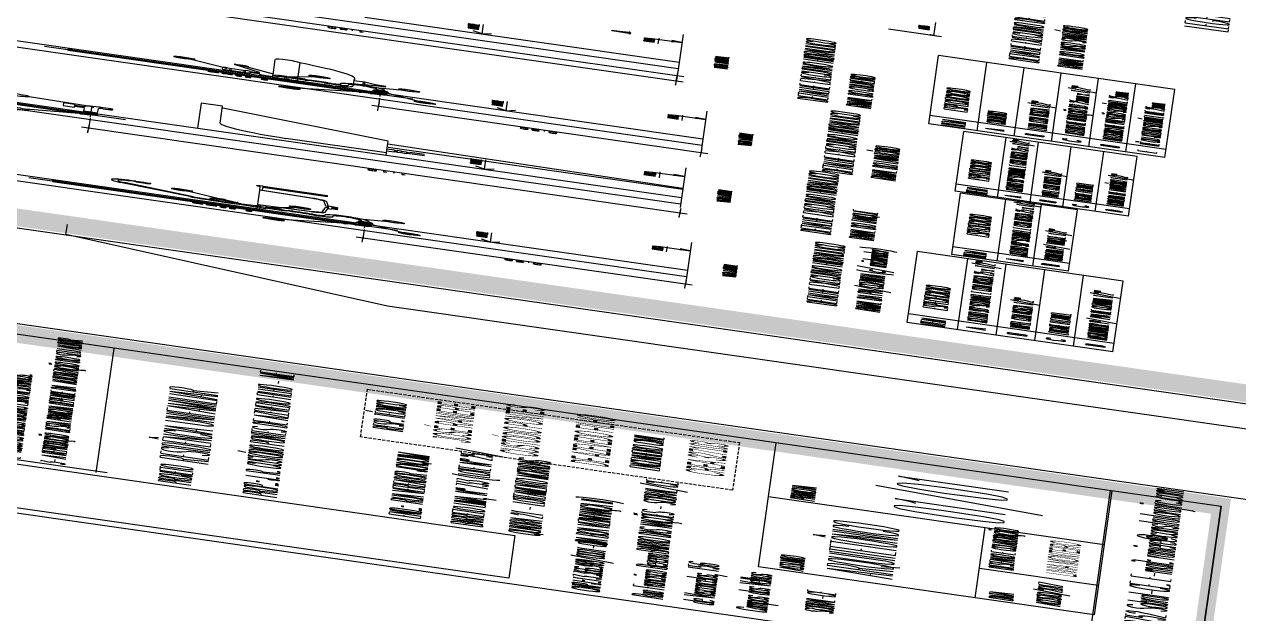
# Model space of a CAD drawing. Header units: millimetres. Extents: x -361192058 to 101130107379, y -14071650034 to 19218552450.
# Drawn here: x -133698.2 to -133286.4, y 41497 to 41696.7 of the extents above; entities that cross this region are included whole.
import ezdxf
from ezdxf.enums import TextEntityAlignment as Align

# ---------------------------------------------------------------- set-up
doc = ezdxf.new("R2010")
doc.units = ezdxf.units.MM
doc.header["$LTSCALE"] = 0.5
doc.linetypes.add('CENTER2', pattern=[28.575, 19.05, -3.175, 3.175, -3.175])
doc.linetypes.add('HIDDEN2', pattern=[0.1875, 0.125, -0.0625])
for name, color, linetype in [('01', 1, 'Continuous'), ('02', 2, 'Continuous'), ('14-04-Texto-04', 3, 'Continuous'), ('CERAMICA', 8, 'Continuous'), ('CERC02', 3, 'Continuous'), ('DETALLHES_HIDRAULICO', 4, 'Continuous'), ('parede', 2, 'Continuous'), ('TEXT', 2, 'Continuous'), ('TEXTO', 3, 'Continuous'), ('TEXTO2', 3, 'Continuous'), ('TXT_0', 7, 'Continuous'), ('TXT_1', 3, 'Continuous'), ('TXT_2', 6, 'Continuous')]:
    doc.layers.add(name, color=color, linetype=linetype)
doc.styles.add('ADITIVOCAD', font='ROMANS.shx')
doc.styles.add('ROMAND', font='romand', dxfattribs={"height": 0.3})
doc.styles.add('ROMANS', font='romans', dxfattribs={"height": 0.1})
doc.styles.add('SANSSERIF', font='sas_____.pfb', dxfattribs={"height": 1})
doc.styles.get("Standard").update_dxf_attribs({"font": 'txt.shx', "height": 0.12})
picture_1 = doc.add_image_def('image1.jpg', size_in_pixel=(700, 700))

# ---------------------------------------------------------------- blocks, each defined once
blk = doc.blocks.new('_ARCHTICK')
at = {"color": 0, "linetype": 'ByBlock', "const_width": 0.15}
blk.add_lwpolyline([(-0.5, -0.5), (0.5, 0.5)], dxfattribs=at)
blk = doc.blocks.new('APROVADO QUADRA 21.2 MBVII')
at = {"layer": '01', "lineweight": 18}
for p, q in [((4250.3897, 2404.1611), (4250.3897, 2404.188)), ((4250.3897, 2404.188), (4250.4435, 2404.188)), ((4250.4435, 2404.188), (4250.4435, 2404.1611)), ((4250.3628, 2404.0904), (4250.3897, 2404.1611)), ((4250.3897, 2404.1611), (4250.4435, 2404.1611)), ((4250.4435, 2404.1611), (4250.4704, 2404.0904)), ((4250.4704, 2404.0904), (4250.3628, 2404.0904)), ((4250.3628, 2404.0904), (4250.3628, 2404.0861)), ((4250.4704, 2404.0861), (4250.4704, 2404.0904))]:
    blk.add_line(p, q, dxfattribs=at)
blk.add_arc((4250.4166, 2404.3345), 0.2542, 257.77607, 282.22393, dxfattribs=at)
at = {"layer": '02', "lineweight": 18}
for p, q in [((4221.9158, 2427.923), (4221.9158, 2400.3622)), ((4208.7908, 2420.925), (4208.7908, 2400.3622)), ((4221.9158, 2400.3622), (4205.4224, 2400.3622))]:
    blk.add_line(p, q, dxfattribs=at)
at = {"layer": '02', "color": 0, "lineweight": 18}
for p in [(4221.9158, 2420.925), (4208.7908, 2400.3622)]:
    blk.add_line(p, (4221.9158, 2400.3622), dxfattribs=at)
at = {"layer": '02', "lineweight": 18}
for points in [[(4161.4658, 2399.6122), (4222.6658, 2399.6122), (4222.6658, 2444.1622), (4161.4658, 2444.1622)], [(4229.7208, 2385.7337), (4290.9208, 2385.7337), (4290.9208, 2430.2837), (4229.7208, 2430.2837)]]:
    blk.add_lwpolyline(points, close=True, dxfattribs=at)
at = {"layer": '02', "lineweight": 18, "const_width": 0.1}
for points in [[(4162.2158, 2400.3622), (4221.9158, 2400.3622), (4221.9158, 2443.4122), (4162.2158, 2443.4122)], [(4230.4708, 2386.4837), (4290.1708, 2386.4837), (4290.1708, 2429.5337), (4230.4708, 2429.5337)]]:
    blk.add_lwpolyline(points, close=True, dxfattribs=at)
at = {"layer": '02', "lineweight": 18}
blk.add_lwpolyline([(4229.7208, 2385.7337), (4227.8458, 2385.7337), (4227.8458, 2405.2337), (4229.7208, 2407.1087), (4230.4708, 2407.1087)], dxfattribs=at)
at = {"layer": '02', "color": 4, "linetype": 'HIDDEN2', "lineweight": 18}
blk.add_lwpolyline([(4217.9683, 2405.2804), (4221.5335, 2405.2804), (4221.5335, 2403.1351), (4217.9683, 2403.1351)], close=True, dxfattribs=at)
at = {"layer": '14-04-Texto-04', "lineweight": 18}
blk.add_line((4217.8959, 2402.9265), (4217.8959, 2400.9924), dxfattribs=at)
at = {"layer": 'CERAMICA', "lineweight": 18}
for p, q in [((4212.6974, 2407.9917), (4212.6974, 2406.6836)), ((4212.5938, 2406.745), (4221.8736, 2406.745)), ((4214.8257, 2400.9924), (4214.8257, 2401.6773))]:
    blk.add_line(p, q, dxfattribs=at)
at = {"layer": 'CERC02', "lineweight": 18}
for p, q in [((4212.6311, 2402.9265), (4221.9109, 2402.9265)), ((4212.6311, 2400.9924), (4212.6311, 2402.9265)), ((4212.6311, 2401.6773), (4217.8959, 2401.6773)), ((4208.7908, 2400.9997), (4221.9158, 2400.9997)), ((4221.9109, 2400.9924), (4212.6311, 2400.9924))]:
    blk.add_line(p, q, dxfattribs=at)
at = {"layer": 'DETALLHES_HIDRAULICO', "lineweight": 18}
for p, q in [((4238.7447, 2408.0287), (4238.7447, 2407.1954)), ((4238.8271, 2408.0287), (4238.8271, 2407.1954)), ((4243.2654, 2407.2322), (4243.2654, 2405.567)), ((4243.3429, 2407.2322), (4243.3429, 2405.567)), ((4233.4694, 2407.2139), (4233.4694, 2405.5487)), ((4233.547, 2407.2139), (4233.547, 2405.5487)), ((4239.2876, 2407.1067), (4239.2876, 2407.1634)), ((4238.8372, 2407.1085), (4238.9135, 2407.1085)), ((4238.9341, 2407.1027), (4238.9135, 2407.1027)), ((4238.9232, 2407.032), (4238.9135, 2407.1027)), ((4238.9288, 2407.032), (4238.9191, 2407.1027)), ((4238.9341, 2407.032), (4238.9245, 2407.1027)), ((4238.9341, 2407.032), (4238.9341, 2407.1027)), ((4238.9345, 2407.1027), (4238.9458, 2407.1067)), ((4238.9458, 2407.0276), (4238.9458, 2407.1067)), ((4238.8372, 2407.0253), (4238.9135, 2407.0253)), ((4238.9341, 2407.032), (4238.9135, 2407.032)), ((4238.9458, 2407.0276), (4238.9341, 2407.032)), ((4233.8059, 2406.44), (4234.1167, 2406.8419)), ((4233.8354, 2406.4178), (4234.1461, 2406.8197)), ((4234.3295, 2406.7571), (4234.3295, 2406.7118)), ((4234.3667, 2406.7565), (4234.3667, 2406.7118)), ((4234.3232, 2406.7118), (4234.3232, 2406.7025)), ((4234.3729, 2406.7118), (4234.3232, 2406.7118)), ((4234.3729, 2406.7025), (4234.3232, 2406.7025)), ((4234.3729, 2406.6932), (4234.3232, 2406.6932)), ((4234.3232, 2406.6932), (4234.3232, 2406.6715)), ((4234.3729, 2406.6715), (4234.3232, 2406.6715)), ((4234.3295, 2406.7025), (4234.3295, 2406.6932)), ((4234.3667, 2406.7025), (4234.3667, 2406.6932)), ((4234.3729, 2406.7118), (4234.3729, 2406.7025)), ((4234.3729, 2406.6932), (4234.3729, 2406.6715)), ((4243.4832, 2406.3299), (4243.4832, 2406.2245)), ((4243.5111, 2406.3578), (4243.6103, 2406.3578)), ((4243.6382, 2406.3299), (4243.6382, 2406.2245)), ((4233.769, 2406.2619), (4233.7597, 2406.2308)), ((4233.769, 2406.3179), (4233.769, 2406.2619)), ((4233.7971, 2406.2619), (4233.769, 2406.2619)), ((4233.7886, 2406.2534), (4233.8578, 2406.3225)), ((4233.8062, 2406.3185), (4233.8062, 2406.271)), ((4233.8205, 2406.1996), (4233.9116, 2406.2907)), ((4233.8538, 2406.1663), (4233.9449, 2406.2574)), ((4233.9124, 2406.2898), (4233.8797, 2406.3225)), ((4233.9124, 2406.2898), (4233.9449, 2406.2574)), ((4243.4832, 2406.3152), (4243.6382, 2406.3152)), ((4243.4832, 2406.3076), (4243.6382, 2406.3076)), ((4243.6413, 2406.1465), (4243.9664, 2406.2938)), ((4244.0004, 2406.2641), (4243.6762, 2406.0676)), ((4243.9861, 2406.2877), (4244.0004, 2406.2641)), ((4243.9893, 2406.2574), (4244.0026, 2406.2354)), ((4233.7597, 2406.2308), (4233.7597, 2406.1541)), ((4233.7893, 2406.2308), (4233.7597, 2406.2308)), ((4233.7778, 2406.1979), (4233.7965, 2406.2166)), ((4233.7886, 2406.2315), (4233.8205, 2406.1996)), ((4233.8404, 2406.1728), (4233.7965, 2406.2166)), ((4233.9449, 2406.2355), (4233.8757, 2406.1663)), ((4243.4832, 2406.2329), (4243.6382, 2406.2329)), ((4243.4832, 2406.2253), (4243.6382, 2406.2253)), ((4243.5111, 2406.1966), (4243.6103, 2406.1966)), ((4243.5304, 2406.1451), (4243.5304, 2406.1951)), ((4243.5933, 2406.1451), (4243.5933, 2406.1972)), ((4243.9513, 2406.2344), (4243.9646, 2406.2123)), ((4244.0026, 2406.2354), (4243.9646, 2406.2123)), ((4233.7597, 2406.1541), (4233.7597, 2406.0915)), ((4233.8217, 2406.1412), (4233.8217, 2406.0915)), ((4233.8308, 2406.1632), (4233.8404, 2406.1728)), ((4243.4832, 2406.1172), (4243.4832, 2406.0676)), ((4243.5111, 2406.1451), (4243.6349, 2406.1451)), ((4233.6223, 2406.0493), (4233.7478, 2406.0493)), ((4233.7597, 2406.0915), (4233.7287, 2406.0604)), ((4233.7287, 2406.0604), (4233.8527, 2406.0604)), ((4233.7287, 2406.0604), (4233.7287, 2406.0493)), ((4233.7478, 2406.0338), (4233.7478, 2406.0493)), ((4233.7534, 2406.0279), (4233.7534, 2406.0604)), ((4233.7534, 2406.0486), (4233.8198, 2406.0577)), ((4233.7534, 2406.0422), (4233.8198, 2406.0513)), ((4233.7597, 2406.0915), (4233.8217, 2406.0915)), ((4233.8198, 2406.0279), (4233.8198, 2406.0604)), ((4233.8217, 2406.0915), (4233.8527, 2406.0604)), ((4233.8253, 2406.0338), (4233.8253, 2406.0493)), ((4233.8253, 2406.0493), (4233.959, 2406.0493)), ((4233.8527, 2406.0604), (4233.8527, 2406.0493)), ((4233.959, 2406.0493), (4234.9916, 2406.0493)), ((4234.9916, 2406.0493), (4235.2818, 2406.0493)), ((4235.3123, 2406.071), (4235.2818, 2406.0493)), ((4235.3123, 2406.071), (4235.3283, 2406.071)), ((4235.3283, 2406.0338), (4235.3283, 2406.071)), ((4243.4183, 2405.7241), (4243.4183, 2406.0676)), ((4243.4183, 2406.0676), (4243.4183, 2405.7241)), ((4243.4183, 2406.0676), (4244.76, 2406.0676)), ((4243.4518, 2406.0676), (4243.6405, 2406.0676)), ((4243.5493, 2406.0676), (4243.5183, 2406.0366)), ((4243.5493, 2406.0676), (4243.6158, 2406.0676)), ((4243.6158, 2406.0676), (4243.6468, 2406.0366)), ((4233.6223, 2406.0338), (4233.7478, 2406.0338)), ((4233.7383, 2406.0278), (4233.8344, 2406.0278)), ((4233.7383, 2406.0278), (4233.7383, 2406.001)), ((4233.7383, 2406.001), (4233.8344, 2406.001)), ((4233.746, 2405.9093), (4233.746, 2405.9776)), ((4233.746, 2405.9776), (4233.8267, 2405.9776)), ((4233.7534, 2406.0358), (4233.8198, 2406.0449)), ((4233.7534, 2406.0289), (4233.8198, 2406.0379)), ((4233.7534, 2405.9776), (4233.7534, 2406.001)), ((4233.7534, 2405.992), (4233.8198, 2406.001)), ((4233.7534, 2405.9856), (4233.8198, 2405.9946)), ((4233.7534, 2405.9786), (4233.8198, 2405.9877)), ((4233.7616, 2405.9093), (4233.7616, 2405.9776)), ((4233.7771, 2405.9093), (4233.7771, 2405.9776)), ((4233.7926, 2405.9093), (4233.7926, 2405.9776)), ((4233.8081, 2405.9093), (4233.8081, 2405.9776)), ((4233.8198, 2405.9776), (4233.8198, 2406.001)), ((4233.8253, 2406.0338), (4233.9348, 2406.0338)), ((4233.8267, 2405.9093), (4233.8267, 2405.9776)), ((4233.8344, 2406.0278), (4233.8344, 2406.001)), ((4235.0158, 2406.0338), (4235.3283, 2406.0338)), ((4235.2662, 2406.0338), (4235.2662, 2405.6616)), ((4235.3283, 2406.0338), (4235.3283, 2405.6616)), ((4243.5183, 2406.0366), (4243.6468, 2406.0366)), ((4243.5342, 2406.0019), (4243.5342, 2405.9752)), ((4243.5342, 2406.0019), (4243.6304, 2406.0019)), ((4243.5493, 2406.002), (4243.5493, 2406.0366)), ((4243.5493, 2406.0227), (4243.6158, 2406.0318)), ((4243.5493, 2406.0163), (4243.6158, 2406.0254)), ((4243.5493, 2406.0099), (4243.6158, 2406.019)), ((4243.5493, 2406.003), (4243.6158, 2406.0121)), ((4243.6158, 2406.002), (4243.6158, 2406.0366)), ((4243.6304, 2406.0019), (4243.6304, 2405.9752)), ((4233.746, 2405.9093), (4233.7655, 2405.883)), ((4233.746, 2405.9093), (4233.8267, 2405.9093)), ((4233.8267, 2405.9093), (4233.8072, 2405.883)), ((4239.0775, 2405.3628), (4239.0775, 2405.9441)), ((4244.76, 2405.9262), (4243.4183, 2405.9262)), ((4243.5342, 2405.9752), (4243.6304, 2405.9752)), ((4243.542, 2405.9518), (4243.6226, 2405.9518)), ((4243.542, 2405.8834), (4243.542, 2405.9518)), ((4243.5493, 2405.9661), (4243.6158, 2405.9752)), ((4243.5493, 2405.9518), (4243.5493, 2405.9752)), ((4243.5493, 2405.9597), (4243.6158, 2405.9688)), ((4243.5493, 2405.9528), (4243.6158, 2405.9618)), ((4243.5575, 2405.8834), (4243.5575, 2405.9518)), ((4243.573, 2405.8834), (4243.573, 2405.9518)), ((4243.5886, 2405.8834), (4243.5886, 2405.9518)), ((4243.6041, 2405.8834), (4243.6041, 2405.9518)), ((4243.6158, 2405.9518), (4243.6158, 2405.9752)), ((4243.6226, 2405.8834), (4243.6226, 2405.9518)), ((4233.7655, 2405.883), (4233.8072, 2405.883)), ((4243.542, 2405.8834), (4243.6226, 2405.8834)), ((4243.542, 2405.8834), (4243.5614, 2405.8571)), ((4243.5614, 2405.8571), (4243.6032, 2405.8571)), ((4243.6226, 2405.8834), (4243.6032, 2405.8571)), ((4234.3738, 2405.6476), (4234.3738, 2405.6286)), ((4234.5751, 2405.6476), (4234.3738, 2405.6476)), ((4234.4299, 2405.6476), (4234.4299, 2405.6631)), ((4234.5199, 2405.6476), (4234.5199, 2405.6631)), ((4234.5751, 2405.6476), (4234.5751, 2405.6286)), ((4235.2662, 2405.6616), (4235.3283, 2405.6616)), ((4234.391, 2405.6286), (4234.3738, 2405.6286)), ((4234.5579, 2405.6286), (4234.391, 2405.6286)), ((4234.391, 2405.5962), (4234.391, 2405.6286)), ((4234.5579, 2405.5962), (4234.391, 2405.5962)), ((4234.443, 2405.5962), (4234.443, 2405.6286)), ((4234.5059, 2405.5962), (4234.5059, 2405.6286)), ((4234.5579, 2405.6286), (4234.5579, 2405.5962)), ((4234.5579, 2405.6286), (4234.5751, 2405.6286)), ((4244.0904, 2405.6069), (4243.6507, 2405.6069)), ((4243.82, 2405.6069), (4243.82, 2405.5435)), ((4244.0435, 2405.6069), (4244.0435, 2405.5435)), ((4243.4466, 2405.4945), (4243.4722, 2405.4945)), ((4243.4466, 2405.3983), (4243.4466, 2405.4945)), ((4243.4722, 2405.3983), (4243.4722, 2405.4945)), ((4244.0435, 2405.5528), (4243.82, 2405.5528)), ((4244.0435, 2405.5435), (4243.82, 2405.5435)), ((4243.882, 2405.4812), (4243.82, 2405.5435)), ((4244.0093, 2405.5435), (4243.8542, 2405.5435)), ((4244.0435, 2405.5435), (4243.9815, 2405.4812)), ((4233.5565, 2405.467), (4233.6282, 2405.467)), ((4233.6516, 2405.4615), (4233.6282, 2405.4615)), ((4233.6373, 2405.395), (4233.6282, 2405.4615)), ((4233.6437, 2405.395), (4233.6346, 2405.4615)), ((4233.6506, 2405.395), (4233.6416, 2405.4615)), ((4233.6506, 2405.38), (4233.6506, 2405.4761)), ((4233.6506, 2405.4761), (4233.6763, 2405.4761)), ((4233.6763, 2405.38), (4233.6763, 2405.4761)), ((4233.6997, 2405.4615), (4233.6763, 2405.4615)), ((4233.6854, 2405.395), (4233.6763, 2405.4615)), ((4233.6918, 2405.395), (4233.6827, 2405.4615)), ((4233.6987, 2405.395), (4233.6896, 2405.4615)), ((4233.6997, 2405.3877), (4233.6997, 2405.4684)), ((4233.7653, 2405.4684), (4233.6997, 2405.4684)), ((4233.7653, 2405.4498), (4233.6997, 2405.4498)), ((4233.7653, 2405.4343), (4233.6997, 2405.4343)), ((4233.7653, 2405.3877), (4233.7653, 2405.4684)), ((4233.7653, 2405.4684), (4233.7916, 2405.4489)), ((4233.7916, 2405.4072), (4233.7916, 2405.4489)), ((4243.3524, 2405.4854), (4243.4241, 2405.4854)), ((4243.4332, 2405.4134), (4243.4242, 2405.4799)), ((4243.4476, 2405.4799), (4243.4242, 2405.4799)), ((4243.4396, 2405.4134), (4243.4305, 2405.4799)), ((4243.4465, 2405.4134), (4243.4375, 2405.4799)), ((4243.4813, 2405.4134), (4243.4722, 2405.4799)), ((4243.4956, 2405.4799), (4243.4722, 2405.4799)), ((4243.4877, 2405.4134), (4243.4786, 2405.4799)), ((4243.4946, 2405.4134), (4243.4856, 2405.4799)), ((4243.5612, 2405.4867), (4243.4956, 2405.4867)), ((4243.4956, 2405.4061), (4243.4956, 2405.4867)), ((4243.5612, 2405.4682), (4243.4956, 2405.4682)), ((4243.5612, 2405.4526), (4243.4956, 2405.4526)), ((4243.5612, 2405.4371), (4243.4956, 2405.4371)), ((4243.5612, 2405.4216), (4243.4956, 2405.4216)), ((4243.5612, 2405.4867), (4243.5875, 2405.4673)), ((4243.5612, 2405.4061), (4243.5612, 2405.4867)), ((4243.5612, 2405.4061), (4243.5875, 2405.4255)), ((4243.5875, 2405.4255), (4243.5875, 2405.4673)), ((4243.9815, 2405.4812), (4243.882, 2405.4812)), ((4243.9007, 2405.4812), (4243.9007, 2405.4203)), ((4243.9628, 2405.4812), (4243.9628, 2405.4203)), ((4233.5565, 2405.3888), (4233.6282, 2405.3888)), ((4233.6516, 2405.395), (4233.6282, 2405.395)), ((4233.6506, 2405.38), (4233.6763, 2405.38)), ((4233.6997, 2405.395), (4233.6763, 2405.395)), ((4233.7653, 2405.4188), (4233.6997, 2405.4188)), ((4233.7653, 2405.4033), (4233.6997, 2405.4033)), ((4233.7653, 2405.3877), (4233.6997, 2405.3877)), ((4233.7653, 2405.3877), (4233.7916, 2405.4072)), ((4239.2204, 2405.3628), (4239.2204, 2405.3201)), ((4239.3754, 2405.3628), (4239.3754, 2405.3201)), ((4239.5128, 2405.3578), (4239.5128, 2403.6599)), ((4239.7386, 2405.3628), (4239.6059, 2403.6599)), ((4243.3524, 2405.4071), (4243.4241, 2405.4071)), ((4243.4476, 2405.4134), (4243.4242, 2405.4134)), ((4243.4466, 2405.3983), (4243.4722, 2405.3983)), ((4243.4956, 2405.4134), (4243.4722, 2405.4134)), ((4243.5612, 2405.4061), (4243.4956, 2405.4061)), ((4239.3754, 2405.3201), (4239.2204, 2405.3201)), ((4239.2204, 2405.2819), (4239.2204, 2405.3057)), ((4239.3754, 2405.3057), (4239.2204, 2405.3057)), ((4239.2669, 2405.3201), (4239.2669, 2405.3057)), ((4239.3289, 2405.3201), (4239.3289, 2405.3057)), ((4239.3754, 2405.3057), (4239.3754, 2405.2819)), ((4239.3754, 2405.2819), (4239.2204, 2405.2819)), ((4239.2455, 2405.2819), (4239.2455, 2405.2508)), ((4239.3503, 2405.2508), (4239.2455, 2405.2508)), ((4239.3424, 2405.2319), (4239.2525, 2405.2319)), ((4239.2525, 2405.1467), (4239.2525, 2405.2319)), ((4239.2669, 2405.2508), (4239.2669, 2405.2319)), ((4239.3289, 2405.2508), (4239.3289, 2405.2319)), ((4239.3424, 2405.1467), (4239.3424, 2405.2319)), ((4239.3503, 2405.2819), (4239.3503, 2405.2508))]:
    blk.add_line(p, q, dxfattribs=at)
blk.add_lwpolyline([(4239.1556, 2407.1634), (4239.2084, 2407.1634), (4239.2876, 2407.1634), (4239.3403, 2407.1634), (4239.3403, 2407.2294), (4239.1556, 2407.2294)], close=True, dxfattribs=at)
for points in [[(4238.7249, 2407.1888, -0.414214), (4238.7315, 2407.1954), (4238.8403, 2407.1954, -0.414214), (4238.8469, 2407.1888), (4238.8469, 2407.1871, -0.414214), (4238.8403, 2407.1805), (4238.7315, 2407.1805, -0.414214), (4238.7249, 2407.1871)], [(4243.2468, 2405.5608, -0.414214), (4243.253, 2405.567), (4243.3553, 2405.567, -0.414214), (4243.3615, 2405.5608), (4243.3615, 2405.5593, -0.414214), (4243.3553, 2405.5531), (4243.253, 2405.5531, -0.414214), (4243.2468, 2405.5593)], [(4233.4508, 2405.5425, -0.414214), (4233.457, 2405.5487), (4233.5594, 2405.5487, -0.414214), (4233.5656, 2405.5425), (4233.5656, 2405.541, -0.414214), (4233.5594, 2405.5348), (4233.457, 2405.5348, -0.414214), (4233.4508, 2405.541)]]:
    blk.add_lwpolyline(points, format="xyb", close=True, dxfattribs=at)
for points in [[(4238.837, 2407.1805), (4238.837, 2407.1274, -0.414214), (4238.8288, 2407.1191), (4238.743, 2407.1191, -0.414214), (4238.7348, 2407.1274), (4238.7348, 2407.1805)], [(4238.8372, 2407.0253), (4238.8372, 2407.1085, -0.414214)], [(4238.9135, 2407.1085), (4238.9135, 2407.0253, -0.414214)], [(4239.4146, 2406.9573), (4239.4146, 2407.0011, 0.412616), (4239.3096, 2407.1066), (4239.2876, 2407.1067), (4239.2876, 2407.1067)], [(4238.9458, 2407.0276), (4239.309, 2407.0276, -0.414214), (4239.3354, 2407.0012), (4239.3354, 2406.9573)], [(4233.9327, 2406.0468), (4233.9809, 2405.7508, 0.362853), (4234.0877, 2405.6616), (4234.4299, 2405.6476, 0.357918)], [(4233.948, 2406.0493), (4233.9962, 2405.7535, 0.362465), (4234.0877, 2405.6771), (4234.4299, 2405.6631, 0.357382)], [(4234.5199, 2405.6631), (4234.8629, 2405.6771, 0.362465), (4234.9545, 2405.7535), (4235.0026, 2406.0493)], [(4234.5199, 2405.6476), (4234.8629, 2405.6616, 0.362853), (4234.9697, 2405.7508), (4235.0179, 2406.0468)], [(4233.5563, 2405.5348), (4233.5563, 2405.4848, -0.414214), (4233.5485, 2405.477), (4233.4679, 2405.477, -0.414214), (4233.4601, 2405.4848), (4233.4601, 2405.5348)], [(4243.3522, 2405.5531), (4243.3522, 2405.5031, -0.414214), (4243.3445, 2405.4953), (4243.2638, 2405.4953, -0.414214), (4243.2561, 2405.5031), (4243.2561, 2405.5531)], [(4233.5565, 2405.3888), (4233.5565, 2405.467, -0.414214)], [(4233.6282, 2405.467), (4233.6282, 2405.3888, -0.414214)], [(4243.3524, 2405.4071), (4243.3524, 2405.4854, -0.414214)], [(4243.4241, 2405.4854), (4243.4241, 2405.4071, -0.414214)]]:
    blk.add_lwpolyline(points, format="xyb", dxfattribs=at)
for points in [[(4238.9458, 2407.1067), (4239.2084, 2407.1067), (4239.2084, 2407.1634)], [(4239.5048, 2406.3269), (4240.7691, 2406.3269), (4240.7691, 2406.4509), (4238.9073, 2406.4509)], [(4238.9075, 2405.3628), (4239.9408, 2405.3628), (4240.6444, 2406.3249)], [(4239.3342, 2406.3269), (4239.3342, 2406.3269)]]:
    blk.add_lwpolyline(points, dxfattribs=at)
for centre, radius, start, end in [((4233.4919, 2407.2065), 0.0237, 23.93625, 161.81198), ((4233.5216, 2407.1983), 0.0298, 31.49284, 118.62816), ((4243.2879, 2407.2248), 0.0237, 23.93625, 161.81198), ((4243.3175, 2407.2166), 0.0298, 31.49284, 118.62816), ((4243.3268, 2407.2421), 0.0189, 203.93625, 328.47782), ((4233.5309, 2407.2238), 0.0189, 203.93625, 328.47782), ((4238.8413, 2407.1274), 0.0969, 184.90113, 267.61609), ((4238.8376, 2407.1167), 0.0107, 166.98328, 268.31741), ((4239.375, 2406.906), 0.0648, 52.32665, 127.67335), ((4239.375, 2407.0086), 0.0648, 232.32665, 307.67335), ((4234.2271, 2406.7565), 0.1396, 360, 142.28734), ((4234.2271, 2406.7571), 0.1024, 360, 142.28734), ((4233.988, 2406.3183), 0.219, 146.24047, 180.09221), ((4233.9887, 2406.3188), 0.1825, 147.16372, 180.10914), ((4233.8687, 2406.3116), 0.0155, 45, 135), ((4239.5252, 2405.8742), 0.4531, 92.57565, 171.13104), ((4243.5111, 2406.3299), 0.0279, 90, 180), ((4243.6103, 2406.3299), 0.0279, 0, 90), ((4233.8755, 2406.2525), 0.069, 4.5621, 85.4379), ((4233.9339, 2406.2464), 0.0155, 315, 45), ((4243.9728, 2406.2797), 0.0155, 31.16696, 114.38037), ((4233.8217, 2406.1541), 0.062, 135, 180), ((4233.7996, 2406.2424), 0.0155, 135, 225), ((4233.8106, 2406.1564), 0.0444, 12.94315, 77.05685), ((4243.5111, 2406.2245), 0.0279, 180, 270), ((4243.6103, 2406.2245), 0.0279, 270, 0), ((4233.8527, 2406.1412), 0.031, 135, 180), ((4233.8648, 2406.1773), 0.0155, 225, 315), ((4243.5111, 2406.1172), 0.0279, 90, 180), ((4243.6349, 2406.1606), 0.0155, 270, 294.38037), ((4244.76, 2405.9969), 0.0707, 270, 90), ((4244.1761, 2406.2889), 0.6874, 262.84038, 328.15744), ((4233.347, 2405.8392), 0.4207, 348.15668, 5.97263), ((4233.5137, 2405.8214), 0.2999, 342.31583, 11.8535), ((4243.3781, 2405.8281), 0.1856, 342.12961, 8.99118), ((4243.4553, 2405.8132), 0.1543, 335.25608, 16.54622), ((4243.6369, 2405.7256), 0.094, 150.95223, 282.81562), ((4233.8409, 2405.7072), 0.094, 150.95223, 282.81562), ((4233.8424, 2405.7073), 0.0487, 151.91955, 291.84083), ((4243.6424, 2405.8796), 0.2728, 214.74531, 271.74114), ((4243.6384, 2405.7257), 0.0487, 151.91955, 291.84083), ((4233.8603, 2405.5401), 0.1221, 339.09701, 89.85314), ((4243.6562, 2405.5584), 0.1221, 339.09701, 89.85314), ((4243.6595, 2405.5646), 0.0694, 332.52505, 91.49218), ((4233.8636, 2405.5463), 0.0694, 332.52505, 91.49218), ((4233.8135, 2405.5734), 0.1264, 260.05025, 332.07349), ((4233.8215, 2405.5775), 0.1729, 260.05025, 332.07349), ((4243.3562, 2405.5031), 0.0911, 184.90113, 267.61609), ((4243.3527, 2405.4931), 0.01, 166.98328, 268.31741), ((4243.6094, 2405.5918), 0.1264, 260.05025, 332.07349), ((4243.6174, 2405.5958), 0.1729, 260.05025, 332.07349), ((4233.5603, 2405.4848), 0.0911, 184.90113, 267.61609), ((4233.5568, 2405.4748), 0.01, 166.98328, 268.31741)]:
    blk.add_arc(centre, radius, start, end, dxfattribs=at)
at = {"layer": 'TXT_0', "linetype": 'ByBlock', "lineweight": 18}
for p, q in [((4247.3769, 2403.7448), (4247.3769, 2410.6429)), ((4247.7596, 2403.7448), (4247.7596, 2407.5427)), ((4237.7448, 2403.6156), (4237.7448, 2407.1083)), ((4238.5352, 2407.0671), (4237.6829, 2407.0671)), ((4233.2143, 2405.428), (4232.5273, 2405.428)), ((4232.5855, 2403.5291), (4232.5855, 2405.4668)), ((4243.0102, 2405.4464), (4242.3233, 2405.4464)), ((4242.3814, 2403.5474), (4242.3814, 2405.4851)), ((4247.9593, 2403.7836), (4247.3187, 2403.7836)), ((4248.0258, 2403.7836), (4247.7014, 2403.7836)), ((4238.0878, 2403.6568), (4237.6829, 2403.6568)), ((4232.8517, 2403.5679), (4232.5273, 2403.5679)), ((4242.6476, 2403.5862), (4242.3233, 2403.5862)), ((4253.4352, 2402.6274), (4253.4352, 2402.3207)), ((4254.3967, 2402.3672), (4253.4042, 2402.3672))]:
    blk.add_line(p, q, dxfattribs=at)
at = {"layer": 'TXT_0', "linetype": 'CENTER2', "lineweight": 18}
for p, q in [((4238.7859, 2408.188), (4238.7859, 2406.8661)), ((4233.5082, 2407.3637), (4233.5082, 2405.2391)), ((4243.3041, 2407.382), (4243.3041, 2405.2574)), ((4239.3049, 2407.0671), (4238.597, 2407.0671)), ((4233.7109, 2405.428), (4233.3306, 2405.428)), ((4243.5068, 2405.4464), (4243.1265, 2405.4464))]:
    blk.add_line(p, q, dxfattribs=at)
at = {"layer": 'TXT_0', "lineweight": 18}
for p, q in [((4238.781, 2407.085), (4238.4981, 2407.4377)), ((4239.3605, 2407.0619), (4239.4365, 2407.4279)), ((4243.6112, 2406.3398), (4243.87, 2406.5432)), ((4233.9084, 2406.2462), (4234.1672, 2406.4495)), ((4233.8223, 2405.9962), (4234.0926, 2405.839)), ((4243.6137, 2405.9915), (4243.884, 2405.8342)), ((4243.2862, 2405.5434), (4242.8727, 2405.9234)), ((4233.4903, 2405.5251), (4233.0767, 2405.9051)), ((4243.7372, 2405.4984), (4243.846, 2405.3368)), ((4233.9412, 2405.48), (4234.0501, 2405.3184)), ((4233.6624, 2405.3858), (4233.4172, 2405.2054)), ((4243.4584, 2405.4041), (4243.2132, 2405.2237)), ((4248.7964, 2404.9194), (4248.9258, 2404.9724)), ((4248.7964, 2404.9194), (4249.4982, 2404.9194)), ((4248.7964, 2404.9194), (4248.9258, 2404.8664)), ((4238.9073, 2404.7957), (4239.0367, 2404.8487)), ((4233.6223, 2404.7037), (4233.7517, 2404.7566)), ((4238.9073, 2404.7957), (4239.0367, 2404.7427)), ((4238.9073, 2404.7957), (4239.609, 2404.7957)), ((4243.4183, 2404.722), (4243.5477, 2404.775)), ((4233.6223, 2404.7037), (4233.7517, 2404.6507)), ((4233.6223, 2404.7037), (4234.3241, 2404.7037)), ((4243.4183, 2404.722), (4244.12, 2404.722)), ((4243.4183, 2404.722), (4243.5477, 2404.669)), ((4250.2588, 2403.968), (4250.2588, 2403.7836)), ((4249.9252, 2403.916), (4250.3368, 2403.916)), ((4240.4623, 2403.856), (4240.4623, 2403.6599)), ((4250.2588, 2403.7836), (4250.2198, 2403.8424)), ((4250.2588, 2403.7836), (4250.2978, 2403.8424)), ((4240.1075, 2403.8007), (4240.5452, 2403.8007)), ((4244.8806, 2403.7706), (4244.8806, 2403.5862)), ((4234.7511, 2403.7003), (4235.1627, 2403.7003)), ((4235.0847, 2403.7522), (4235.0847, 2403.5679)), ((4240.4623, 2403.6599), (4240.4208, 2403.7224)), ((4240.4623, 2403.6599), (4240.5038, 2403.7224)), ((4244.547, 2403.7186), (4244.9586, 2403.7186)), ((4235.0847, 2403.5679), (4235.0457, 2403.6267)), ((4235.0847, 2403.5679), (4235.1237, 2403.6267)), ((4244.8806, 2403.5862), (4244.8416, 2403.645)), ((4244.8806, 2403.5862), (4244.9196, 2403.645)), ((4246.8977, 2401.8293), (4252.003, 2401.8293)), ((4232.1082, 2401.7711), (4237.4046, 2401.7711)), ((4242.2244, 2401.6868), (4246.6932, 2401.6868)), ((4237.5478, 2401.6196), (4242.1521, 2401.6196)), ((4246.8977, 2401.6147), (4252.003, 2401.6147)), ((4232.1082, 2401.5485), (4237.4046, 2401.5485)), ((4242.2244, 2401.499), (4246.6932, 2401.499)), ((4246.8977, 2401.4001), (4252.003, 2401.4001)), ((4232.1082, 2401.3259), (4237.4046, 2401.3259)), ((4242.2244, 2401.3111), (4246.6932, 2401.3111)), ((4246.8977, 2401.1856), (4252.003, 2401.1856))]:
    blk.add_line(p, q, dxfattribs=at)
for points, const_width in [([(4238.7741, 2407.085, 1), (4238.7878, 2407.085, 1)], 0.0137), ([(4239.3536, 2407.0619, 1), (4239.3674, 2407.0619, 1)], 0.0137), ([(4243.6061, 2406.3398, 1), (4243.6164, 2406.3398, 1)], 0.0103), ([(4233.9033, 2406.2462, 1), (4233.9136, 2406.2462, 1)], 0.0103), ([(4233.8172, 2405.9962, 1), (4233.8275, 2405.9962, 1)], 0.0103), ([(4243.6086, 2405.9915, 1), (4243.6189, 2405.9915, 1)], 0.0103), ([(4233.4851, 2405.5251, 1), (4233.4954, 2405.5251, 1)], 0.0103), ([(4243.281, 2405.5434, 1), (4243.2914, 2405.5434, 1)], 0.0103), ([(4243.732, 2405.4984, 1), (4243.7423, 2405.4984, 1)], 0.0103), ([(4233.9361, 2405.48, 1), (4233.9464, 2405.48, 1)], 0.0103), ([(4233.6573, 2405.3858, 1), (4233.6676, 2405.3858, 1)], 0.0103), ([(4243.4532, 2405.4041, 1), (4243.4635, 2405.4041, 1)], 0.0103)]:
    blk.add_lwpolyline(points, format="xyb", close=True, dxfattribs=dict(at, const_width=const_width))
for centre, radius in [((4238.4465, 2407.502), 0.0825), ((4239.4532, 2407.5086), 0.0825), ((4243.9187, 2406.5815), 0.062), ((4234.2159, 2406.4879), 0.062), ((4233.0311, 2405.9471), 0.062), ((4242.827, 2405.9654), 0.062), ((4234.1462, 2405.8078), 0.062), ((4243.9376, 2405.803), 0.062), ((4234.0847, 2405.267), 0.062), ((4243.8807, 2405.2853), 0.062), ((4233.3673, 2405.1687), 0.062), ((4243.1632, 2405.187), 0.062)]:
    blk.add_circle(centre, radius, dxfattribs=at)
at = {"layer": 'TXT_1', "lineweight": 18}
for p, q in [((4248.3312, 2411.1204), (4248.3312, 2403.7836)), ((4238.4125, 2408.4391), (4238.4125, 2403.6599)), ((4238.9073, 2408.4391), (4238.9073, 2407.1085)), ((4233.1571, 2407.8637), (4233.1571, 2403.5679)), ((4233.6223, 2407.8637), (4233.6223, 2405.4761)), ((4242.953, 2407.8821), (4242.953, 2403.5862)), ((4243.4183, 2407.8821), (4243.4183, 2405.4945)), ((4238.9073, 2407.0253), (4238.9073, 2403.6599)), ((4248.7964, 2405.5957), (4248.7964, 2403.7836)), ((4233.6223, 2405.38), (4233.6223, 2403.5679)), ((4243.4183, 2405.3983), (4243.4183, 2403.5862))]:
    blk.add_line(p, q, dxfattribs=at)
at = {"layer": 'TXT_2', "lineweight": 18}
for p, q in [((4250.8757, 2403.7836), (4248.084, 2403.7836)), ((4241.1184, 2403.6599), (4238.1496, 2403.6599)), ((4235.7017, 2403.5679), (4232.9099, 2403.5679)), ((4245.4976, 2403.5862), (4242.7058, 2403.5862)), ((4246.8977, 2402.3232), (4252.003, 2402.3232)), ((4246.8977, 2400.9606), (4246.8977, 2402.3232)), ((4247.5076, 2400.9606), (4247.5076, 2402.3232)), ((4252.003, 2400.9606), (4252.003, 2402.3232)), ((4232.1082, 2401.0979), (4232.1082, 2402.2835)), ((4232.1082, 2402.2835), (4237.4046, 2402.2835)), ((4232.741, 2401.0979), (4232.741, 2402.2835)), ((4237.4046, 2401.0979), (4237.4046, 2402.2835)), ((4242.2244, 2402.1191), (4246.6932, 2402.1191)), ((4242.2244, 2401.1188), (4242.2244, 2402.1191)), ((4242.7583, 2401.1188), (4242.7583, 2402.1191)), ((4246.6932, 2401.1188), (4246.6932, 2402.1191)), ((4237.5478, 2402.0875), (4242.1521, 2402.0875)), ((4237.5478, 2401.4136), (4237.5478, 2402.0875)), ((4238.1195, 2401.4136), (4238.1195, 2402.0875)), ((4242.1521, 2401.4136), (4242.1521, 2402.0875)), ((4246.8977, 2402.0438), (4252.003, 2402.0438)), ((4232.1082, 2401.9937), (4237.4046, 2401.9937)), ((4237.5478, 2401.8256), (4242.1521, 2401.8256)), ((4242.2244, 2401.8746), (4246.6932, 2401.8746)), ((4237.5478, 2401.4136), (4242.1521, 2401.4136)), ((4232.1082, 2401.0979), (4237.4046, 2401.0979)), ((4242.2244, 2401.1188), (4246.6932, 2401.1188)), ((4246.8977, 2400.9606), (4252.003, 2400.9606))]:
    blk.add_line(p, q, dxfattribs=at)
at = {"layer": 'TXT_0', "linetype": 'ByBlock', "lineweight": 18}
for p, xscale, yscale, zscale, rotation in [((4237.7448, 2407.0671), 0.05359805735663073, 0.05359805735663073, 0.05359805735663073, 90), ((4232.5855, 2405.428), 0.05040300537806053, 0.05040300537806053, 0.05040300537806053, 90), ((4242.3814, 2405.4464), 0.05040300537806053, 0.05040300537806053, 0.05040300537806053, 90), ((4247.3769, 2403.7836), 0.05040300537806053, 0.05040300537806053, 0.05040300537806053, 270), ((4247.7596, 2403.7836), 0.05040300537806053, 0.05040300537806053, 0.05040300537806053, 270), ((4237.7448, 2403.6568), 0.05359805735663073, 0.05359805735663073, 0.05359805735663073, 270), ((4232.5855, 2403.5679), 0.05040300537806053, 0.05040300537806053, 0.05040300537806053, 270), ((4242.3814, 2403.5862), 0.05040300537806053, 0.05040300537806053, 0.05040300537806053, 270), ((4253.4352, 2402.3672), 0.04032240430245761, 0.04032240430245761, 0.04032240430245761, 180)]:
    blk.add_blockref('_ARCHTICK', p, dxfattribs=dict(at, xscale=xscale, yscale=yscale, zscale=zscale, rotation=rotation))
at = {"color": 0, "lineweight": 13, "flags": 8}
for p in [(4700.7247, 2280.1125), (4699.5738, 2277.8964), (4702.3546, 2276.195), (4703.6722, 2274.085), (4699.8445, 2272.2194), (4703.0488, 2270.137), (4703.0877, 2267.9803), (4700.6523, 2261.5216), (4700.7007, 2257.1593)]:
    blk.add_attdef('NIVEL', p, '', height=0.075, dxfattribs=at)
for rotation, width, p in [(90, 0.8, (4700.8205, 2275.7521)), (270, 0.6, (4703.8437, 2274.9021)), (90, 0.8, (4701.5575, 2268.5021)), (180, 0.6, (4651.1817, 2236.1931))]:
    blk.add_attdef('$PORTA', text='', height=0.09, rotation=rotation, dxfattribs=dict(at, width=width)).set_placement(p, align=Align.MIDDLE)
for p in [(4654.176, 2240.463), (4648.499, 2240.1923), (4637.8012, 2239.3845), (4633.4388, 2239.3361), (4656.3921, 2239.3121), (4652.4746, 2237.6822), (4646.4166, 2236.988), (4644.2598, 2236.9491), (4650.3646, 2236.3646)]:
    blk.add_attdef('NIVEL', p, '', height=0.075, rotation=270, dxfattribs=at)
at = {"color": 0, "lineweight": 13, "width": 0.8, "flags": 8}
for p in [(4652.0317, 2239.2163), (4644.7817, 2238.4793)]:
    blk.add_attdef('$PORTA', text='', height=0.09, dxfattribs=at).set_placement(p, align=Align.MIDDLE)
at = {"layer": 'parede', "lineweight": 18, "style": 'ROMANS'}
blk.add_text('RESIDÊNCIA UNIFAMILIAR', height=0.275306, dxfattribs=at).set_placement((4214.3218, 2406.3959), align=Align.TOP_LEFT)
at = {"layer": 'TEXT', "lineweight": 18}
for s, height, style, p in [('JOSÉ RANIERE  ', 0.218329, 'SANSSERIF', (4218.6415, 2404.8733)), ('CUSTÓDIO PONTES ', 0.218329, 'SANSSERIF', (4218.3111, 2404.4802)), ('DE AZEVEDO FILHO', 0.218329, 'SANSSERIF', (4218.3328, 2404.0732)), ('CREA 327103', 0.218329, 'SANSSERIF', (4218.819, 2403.4147)), ('LIVIA MONTEIRO', 0.176803, 'SANSSERIF', (4215.1807, 2401.2986)), ('LEGENDA', 0.251, 'ROMANS', (4256.7228, 2400.9559, 24.3185))]:
    blk.add_text(s, height=height, dxfattribs=dict(at, style=style)).set_placement(p, align=Align.TOP_LEFT)
at = {"layer": 'TEXTO', "lineweight": 18, "style": 'ROMANS'}
for s, height, p in [('PROP.: J. R. CUSTÓDIO PONTES DE AZEVEDO FILHO - ME', 0.193418, (4212.6213, 2405.8988)), ('END.:  RUA VEREADOR JOAQUIM', 0.180657, (4212.5859, 2405.0562)), ('BARRETO LIMA, N° 733 (LOTE N° 25/', 0.180657, (4212.6181, 2404.6995)), ('DA BOA VIZINHANÇA II)', 0.180657, (4212.592, 2403.9819)), ('BAIRRO DAS NAÇÕES - SOBRAL/CE', 0.180657, (4212.5989, 2403.6285))]:
    blk.add_text(s, height=height, dxfattribs=at).set_placement(p, align=Align.TOP_LEFT)
blk.add_text('QUADRA 21 - LOTEAMENTO MORADAS ', height=0.180657, dxfattribs=at).set_placement((4212.5593, 2404.1867))
at = {"layer": 'TEXTO2', "lineweight": 18, "style": 'ROMANS'}
for s, height, p in [('2- TODOS OS DIREITOS AUTORAIS ESTÃO RESERVADOS.', 0.1378, (4212.7939, 2407.3235)), ('3- A REPRODUÇÃO  DESTA PRANCHA DEPENDE DA  AUTORIZAÇÃO DO SEU AUTOR', 0.1378, (4212.7984, 2407.0664)), ('PROJETO', 0.18652, (4212.6088, 2406.3865)), ('RESP. TÉCNICO', 0.170166, (4218.7847, 2405.2167)), ('CNPJ:13.366.989/0001-01', 0.161819, (4209.0634, 2403.9659)), ('ENGENHEIRO CIVIL', 0.170166, (4218.5833, 2403.7336)), ('ASSUNTO', 0.1378, (4212.7779, 2402.8086)), ('PRANCHA', 0.1378, (4218.0028, 2402.8013)), ('SOBRAL-CE', 0.16182, (4209.9369, 2402.6296)), ('ARQUITETÔNICO', 0.375519, (4213.1065, 2402.5378)), ('01/01', 0.63428, (4218.2163, 2402.2096)), ('DESENHO E COLABORAÇÃO', 0.1378, (4215.0095, 2401.6235)), ('DATA', 0.1378, (4212.7779, 2401.5994)), ('AGOSTO/2017', 0.1378, (4212.8815, 2401.3287))]:
    blk.add_text(s, height=height, dxfattribs=at).set_placement(p, align=Align.TOP_LEFT)
at = {"layer": 'TEXTO2', "lineweight": 18, "style": 'ROMAND'}
for s, height, p in [('Rua Francisco Bezerra', 0.17525, (4209.2207, 2403.5298)), ('de Vasconcelos, 156', 0.17525, (4209.3173, 2403.2375)), ('Campos dos Velhos', 0.17525, (4209.3222, 2402.9314)), ('FONE: (88)99415-9752 Sobral-CE. E-mail: raniere@construtorajrc.com', 0.228564, (4208.8001, 2400.699))]:
    blk.add_text(s, height=height, dxfattribs=at).set_placement(p, align=Align.MIDDLE_LEFT)
at = {"layer": 'TXT_0', "lineweight": 18, "style": 'ADITIVOCAD'}
for s, height, p in [('%%C 25mm', 0.06203, (4233.4139, 2406.0669)), ('%%C 25mm', 0.06203, (4243.2098, 2406.0852)), ('1.20', 0.07754, (4247.7247, 2405.5732)), ('1.10', 0.08246, (4237.7076, 2405.2186)), ('0.60', 0.07754, (4232.5506, 2404.3881)), ('0.60', 0.07754, (4242.3465, 2404.4064))]:
    blk.add_text(s, height=height, rotation=90, dxfattribs=at).set_placement(p)
for s, height, p in [('PAREDE', 0.06203, (4249.0864, 2404.9418)), ('PAREDE', 0.06203, (4239.1973, 2404.8181)), ('PAREDE', 0.06203, (4243.7083, 2404.7444)), ('PAREDE', 0.06203, (4233.9123, 2404.7261)), ('PISO', 0.06203, (4249.9846, 2403.9386)), ('PISO', 0.06597, (4240.1707, 2403.8248)), ('PISO', 0.06203, (4234.8105, 2403.7229)), ('PISO', 0.06203, (4244.6064, 2403.7412)), ('JOELHO 90%%D SOLDAVEL E COM ROSCA 25 x 1/2"', 0.111296, (4232.8678, 2401.8337)), ('CHUVEIRO', 0.10728, (4247.6298, 2401.8896)), ('JOELHO 90%%D SOLDAVEL E COM ROSCA 25 x 1/2"', 0.093907, (4242.8653, 2401.7396)), ('JOELHO 90%%D SOLDAVEL E COM ROSCA 25 x 1/2"', 0.100569, (4238.2005, 2401.6602)), ('LUVA COM ROSCA 1/2"', 0.107283, (4247.6298, 2401.6516)), ('NIPEL COM ROSCA 1/2"', 0.111296, (4232.8678, 2401.5868)), ('NIPEL COM ROSCA 1/2"', 0.093907, (4242.8653, 2401.5312)), ('TORNEIRA P/ TANQUE 1/2"', 0.100569, (4238.2005, 2401.4579)), ('JOELHO DE REDUÇÃO 90º 25mm x 1/2"', 0.107283, (4247.6298, 2401.437)), ('ENGATE FLEXIVEL', 0.111296, (4232.8678, 2401.3642)), ('ENGATE FLEXIVEL', 0.093907, (4242.8653, 2401.3434)), ('REGISTRO DE PRESSÃO SOLDÁVEL 25mm', 0.107283, (4247.6298, 2401.2173)), ('MISTURADOR P/ PIA DE COZINHA 1/2"', 0.111296, (4232.8678, 2401.1416)), ('TORNEIRA DE LAVATÓRIO 1/2"', 0.093907, (4242.8653, 2401.1556)), ('TÊ OU JOELHO SOLDÁVEL DE 25mm', 0.107283, (4247.6298, 2401.0027))]:
    blk.add_text(s, height=height, dxfattribs=at).set_placement(p)
at = {"layer": 'TXT_0', "linetype": 'ByBlock', "lineweight": 18, "style": 'ADITIVOCAD'}
blk.add_text('0.30', height=0.06203, dxfattribs=at).set_placement((4253.7951, 2402.3952))
at = {"layer": 'TXT_1', "lineweight": 18, "style": 'ADITIVOCAD'}
for s, height, p in [('D', 0.0698, (4243.9187, 2406.5815)), ('D', 0.0698, (4234.2159, 2406.4879)), ('A', 0.0698, (4233.0311, 2405.9471)), ('A', 0.0698, (4242.827, 2405.9654)), ('B', 0.0698, (4234.1462, 2405.8078)), ('B', 0.0698, (4243.9376, 2405.803)), ('C', 0.0698, (4234.0847, 2405.267)), ('C', 0.0698, (4243.8807, 2405.2853)), ('B', 0.0698, (4243.1632, 2405.187)), ('B', 0.0698, (4233.3673, 2405.1687)), ('A', 0.1073, (4247.1792, 2401.9448)), ('A', 0.1113, (4232.4002, 2401.891)), ('A', 0.0939, (4242.4708, 2401.7879)), ('A', 0.1006, (4237.8288, 2401.7266)), ('B', 0.1073, (4247.1742, 2401.715)), ('B', 0.1113, (4232.395, 2401.6526)), ('B', 0.0939, (4242.4664, 2401.5868)), ('B', 0.1006, (4237.8288, 2401.5214)), ('C', 0.1073, (4247.1742, 2401.5001)), ('C', 0.1113, (4232.395, 2401.4296)), ('C', 0.0939, (4242.4664, 2401.3987)), ('D', 0.1073, (4247.1742, 2401.2802)), ('D', 0.1113, (4232.395, 2401.2015)), ('D', 0.0939, (4242.4664, 2401.2061)), ('E', 0.1073, (4247.1742, 2401.0656))]:
    blk.add_text(s, height=height, dxfattribs=at).set_placement(p, align=Align.MIDDLE)
for s, height, p in [('VISTA LATERAL', 0.077543, (4248.7795, 2403.5041)), ('VISTA LATERAL', 0.077543, (4239.0222, 2403.3804)), ('VISTA LATERAL', 0.077543, (4233.6054, 2403.2883)), ('VISTA LATERAL', 0.077543, (4243.4014, 2403.3067)), ('ITEM', 0.1341, (4246.9319, 2402.1144)), ('ESPECIFICACAO', 0.134104, (4248.1249, 2402.1144)), ('ITEM', 0.13912, (4232.1438, 2402.0669)), ('ESPECIFICACAO', 0.139121, (4233.3814, 2402.0669)), ('ITEM', 0.11738, (4242.2544, 2401.9364)), ('ESPECIFICACAO', 0.117384, (4243.2986, 2401.9364)), ('ITEM', 0.12571, (4237.5799, 2401.8918)), ('ESPECIFICACAO', 0.125711, (4239.1945, 2401.8918))]:
    blk.add_text(s, height=height, dxfattribs=at).set_placement(p)
at = {"layer": 'TXT_2', "lineweight": 18, "style": 'ADITIVOCAD'}
for s, height, p in [('DETALHE EXECUTIVO HIDRAULICO', 0.170514, (4247.3757, 2402.9119)), ('DETALHE EXECUTIVO HIDRAULICO', 0.170514, (4237.7099, 2402.7883)), ('DETALHE EXECUTIVO HIDRAULICO', 0.170514, (4232.5348, 2402.6962)), ('DETALHE EXECUTIVO HIDRAULICO', 0.170514, (4242.3307, 2402.7145)), ('RAMAL DO CHUVEIRO', 0.139512, (4247.3881, 2402.6623)), ('RAMAL DO TANQUE', 0.139512, (4237.7224, 2402.5386)), ('RAMAL DO LAVATÓRIO', 0.139512, (4242.3432, 2402.4649)), ('RAMAL DA PIA/COZINHA (c/ misturador)', 0.139512, (4232.5473, 2402.4466)), ('DETALHE EXECUTIVO DE ESGOTO', 0.170595, (4252.4806, 2401.7505)), ('RAMAL DO VASO SANITÁRIO', 0.139578, (4252.4806, 2401.4998))]:
    blk.add_text(s, height=height, dxfattribs=at).set_placement(p)
at = {"layer": '02', "color": 4, "linetype": 'HIDDEN2', "lineweight": 18}
image = blk.add_image(picture_1, insert=(4209.1583, 2404.329), size_in_units=(3.2153, 3.2153), dxfattribs=at)
image.dxf.flags = 7

msp = doc.modelspace()

# ---------------------------------------------------------------- block references
at = {"layer": '02', "color": 0, "lineweight": 30, "xscale": -4.574818403918471, "yscale": -59.40450511825884, "zscale": 4.574818403918471, "rotation": 261.8606972171988}
msp.add_blockref('APROVADO QUADRA 21.2 MBVII', (5129.041, 2225.201), dxfattribs=at)

doc.saveas('drawing.dxf')
